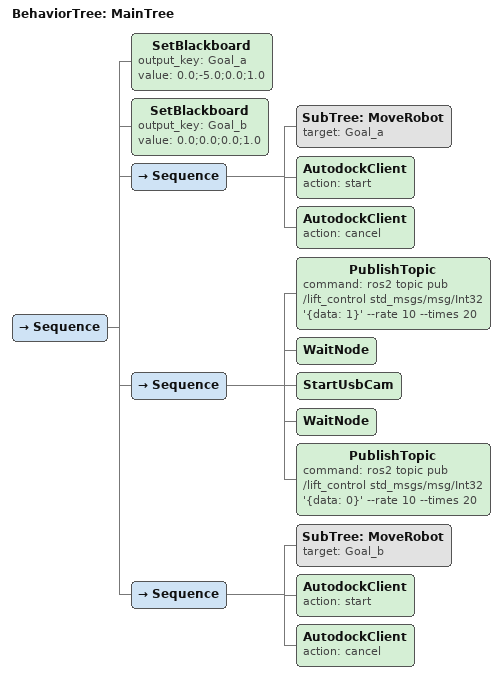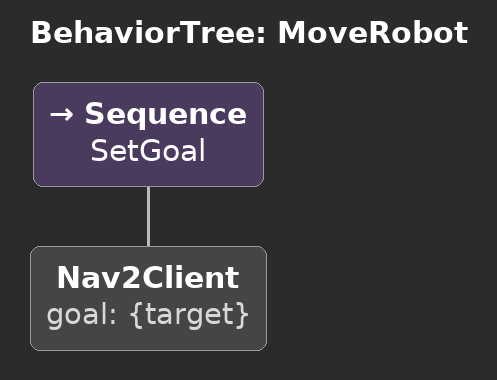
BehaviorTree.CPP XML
<root main_tree_to_execute="MainTree">
    <BehaviorTree ID="MainTree">
        <Sequence>
            <!-- 设置目标点在当前点向-y方向1米处 -->
            <SetBlackboard output_key="Goal_a" value="0.0;-5.0;0.0;1.0" />
            <SetBlackboard output_key="Goal_b" value="0.0;0.0;0.0;1.0" />
            <Sequence>
                <!-- 移动机器人到目标位置 -->
                <SubTree ID="MoveRobot" target="Goal_a" />
                <AutodockClient action="start" />
            <AutodockClient action="cancel" />
            </Sequence>

             <Sequence>
            <PublishTopic command="ros2 topic pub /lift_control std_msgs/msg/Int32 '{data: 1}' --rate 10 --times 20" />
            <WaitNode/>
            <StartUsbCam/>
            <WaitNode/>
            <PublishTopic command="ros2 topic pub /lift_control std_msgs/msg/Int32 '{data: 0}' --rate 10 --times 20" />
       	    </Sequence>

            <Sequence>
                <!-- 移动机器人到目标位置 -->
                <SubTree ID="MoveRobot" target="Goal_b" />
                <AutodockClient action="start" />
            <AutodockClient action="cancel" />
            </Sequence>

            <!-- 执行对接操作 -->

        </Sequence>
    </BehaviorTree>

    <BehaviorTree ID="MoveRobot">
        <Sequence name="SetGoal">
            <!-- 导航客户端发送目标点 -->
            <Nav2Client goal="{target}" />
        </Sequence>
    </BehaviorTree>
</root>
